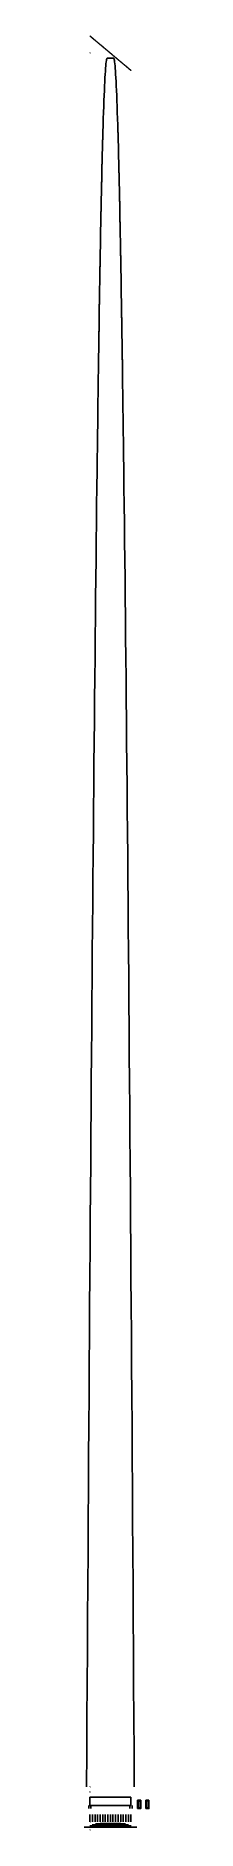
# Model space of a CAD drawing. Header units: centimetres. Extents: x -57 to 575, y -210 to 17228.
import ezdxf

# ---------------------------------------------------------------- set-up
doc = ezdxf.new("R2010")
doc.units = ezdxf.units.CM
pattern_1 = [(45, (0, 0), (-1.1314, 1.1314), [])]

msp = doc.modelspace()

# ---------------------------------------------------------------- hatches: boundary and pattern name
h = msp.add_hatch()
h.set_pattern_fill('ANSI31', scale=0.5)
h.set_pattern_definition(pattern_1)
h.paths.add_polyline_path([(469, 4), (470, 4), (470, 76), (469, 76), (469, 4)])
h = msp.add_hatch()
h.set_pattern_fill('ANSI31', scale=0.5)
h.set_pattern_definition(pattern_1)
h.paths.add_polyline_path([(470, 75), (490, 75), (490, 76), (470, 76), (470, 75)])
h = msp.add_hatch()
h.set_pattern_fill('ANSI31', scale=0.5)
h.set_pattern_definition(pattern_1)
h.paths.add_polyline_path([(470, 4), (490, 4), (490, 5), (470, 5), (470, 4)])
h = msp.add_hatch()
h.set_pattern_fill('ANSI31', scale=0.5, angle=135)
h.set_pattern_definition(pattern_1)
h.paths.add_polyline_path([(491, 76), (491, 76), (487, 73), (488, 72), (491, 76)])
h = msp.add_hatch()
h.set_pattern_fill('ANSI31', scale=0.5)
h.set_pattern_definition(pattern_1)
h.paths.add_polyline_path([(490, 4), (491, 4), (491, 76), (490, 76), (490, 4)])
h = msp.add_hatch()
h.set_pattern_fill('ANSI31', scale=0.5)
h.set_pattern_definition(pattern_1)
h.paths.add_polyline_path([(549, 4), (550, 4), (550, 76), (549, 76), (549, 4)])
h = msp.add_hatch()
h.set_pattern_fill('ANSI31', scale=0.5)
h.set_pattern_definition(pattern_1)
h.paths.add_polyline_path([(550, 75), (570, 75), (570, 76), (550, 76), (550, 75)])
h = msp.add_hatch()
h.set_pattern_fill('ANSI31', scale=0.5)
h.set_pattern_definition(pattern_1)
h.paths.add_polyline_path([(550, 4), (570, 4), (570, 5), (550, 5), (550, 4)])
h = msp.add_hatch()
h.set_pattern_fill('ANSI31', scale=0.5, angle=135)
h.set_pattern_definition(pattern_1)
h.paths.add_polyline_path([(571, 76), (571, 76), (567, 73), (568, 72), (571, 76)])
h = msp.add_hatch()
h.set_pattern_fill('ANSI31', scale=0.5)
h.set_pattern_definition(pattern_1)
h.paths.add_polyline_path([(570, 4), (571, 4), (571, 76), (570, 76), (570, 4)])

# ---------------------------------------------------------------- linework, layer by layer
for points in [[(0, 17228), (2, 17226), (4, 17224), (6, 17223), (8, 17221), (10, 17219), (12, 17217), (14, 17216), (16, 17214), (18, 17212), (20, 17211), (22, 17209), (24, 17207), (26, 17206), (28, 17204), (30, 17202), (32, 17201), (34, 17199), (36, 17197), (38, 17195), (40, 17194), (42, 17192), (44, 17190), (46, 17189), (48, 17187), (50, 17185), (52, 17184), (54, 17182), (56, 17180), (58, 17179), (60, 17177), (62, 17175), (64, 17174), (66, 17172), (68, 17170), (70, 17168), (72, 17167), (74, 17165), (76, 17163), (78, 17162), (80, 17160), (82, 17158), (84, 17157), (86, 17155), (88, 17153), (90, 17152), (92, 17150), (94, 17148), (96, 17147), (98, 17145), (101, 17143), (103, 17141), (105, 17140), (107, 17138), (109, 17136), (111, 17135), (113, 17133), (115, 17131), (117, 17130), (119, 17128), (121, 17126), (123, 17125), (125, 17123), (127, 17121), (129, 17120), (131, 17118), (133, 17116), (135, 17114), (137, 17113), (139, 17111), (141, 17109), (143, 17108), (145, 17106), (147, 17104), (149, 17103), (151, 17101), (153, 17099), (155, 17098), (157, 17096), (159, 17094), (161, 17093), (163, 17091), (165, 17089), (167, 17087), (169, 17086), (171, 17084), (173, 17082), (175, 17081), (177, 17079), (179, 17077), (181, 17076), (183, 17074), (185, 17072), (187, 17071), (189, 17069), (191, 17067), (193, 17065), (195, 17064), (197, 17062), (199, 17060), (201, 17059), (203, 17057), (205, 17055), (207, 17054), (209, 17052), (211, 17050), (213, 17049), (215, 17047), (217, 17045), (219, 17044), (221, 17042), (223, 17040), (225, 17038), (227, 17037), (229, 17035), (231, 17033), (233, 17032), (235, 17030), (237, 17028), (239, 17027), (241, 17025), (243, 17023), (245, 17022), (247, 17020), (249, 17018), (251, 17017), (253, 17015), (255, 17013), (257, 17011), (259, 17010), (261, 17008), (263, 17006), (265, 17005), (267, 17003), (269, 17001), (271, 17000), (273, 16998), (275, 16996), (277, 16995), (279, 16993), (281, 16991), (283, 16990), (285, 16988), (287, 16986), (289, 16984), (291, 16983), (293, 16981), (295, 16979), (297, 16978), (299, 16976), (302, 16974), (304, 16973), (306, 16971), (308, 16969), (310, 16968), (312, 16966), (314, 16964), (316, 16962), (318, 16961), (320, 16959), (322, 16957), (324, 16956), (326, 16954), (328, 16952), (330, 16951), (332, 16949), (334, 16947), (336, 16946), (338, 16944), (340, 16942), (342, 16941), (344, 16939), (346, 16937), (348, 16935), (350, 16934), (352, 16932), (354, 16930), (356, 16929), (358, 16927), (360, 16925), (362, 16924), (364, 16922), (366, 16920), (368, 16919), (370, 16917), (372, 16915), (374, 16914), (376, 16912), (378, 16910), (380, 16908), (382, 16907), (384, 16905), (386, 16903), (388, 16902), (390, 16900), (392, 16898), (394, 16897), (396, 16895), (398, 16893), (400, 16892)], [(-32, 210), (-30, 546), (-28, 879), (-26, 1208), (-24, 1534), (-22, 1856), (-20, 2175), (-18, 2491), (-16, 2803), (-14, 3112), (-12, 3417), (-10, 3719), (-8, 4018), (-6, 4313), (-4, 4605), (-2, 4894), (0, 5156), (0, 5179), (2, 5438), (2, 5460), (4, 5716), (4, 5739), (6, 5991), (6, 6013), (8, 6263), (8, 6285), (10, 6532), (10, 6553), (12, 6797), (12, 6818), (14, 7058), (14, 7079), (16, 7316), (16, 7337), (18, 7571), (18, 7592), (20, 7823), (20, 7843), (22, 8071), (22, 8091), (24, 8315), (24, 8335), (26, 8557), (26, 8576), (28, 8794), (28, 8813), (30, 9029), (30, 9048), (32, 9241), (32, 9260), (32, 9278), (34, 9469), (34, 9488), (34, 9506), (36, 9694), (36, 9712), (36, 9730), (38, 9915), (38, 9933), (38, 9950), (40, 10133), (40, 10150), (40, 10168), (42, 10347), (42, 10364), (42, 10381), (44, 10558), (44, 10575), (44, 10592), (46, 10766), (46, 10782), (46, 10799), (48, 10970), (48, 10986), (48, 11002), (50, 11171), (50, 11187), (50, 11203), (52, 11368), (52, 11384), (52, 11400), (54, 11562), (54, 11578), (54, 11593), (56, 11753), (56, 11768), (56, 11783), (58, 11940), (58, 11955), (58, 11970), (60, 12124), (60, 12138), (60, 12153), (62, 12304), (62, 12318), (62, 12333), (64, 12481), (64, 12495), (64, 12509), (66, 12655), (66, 12669), (66, 12682), (68, 12825), (68, 12839), (69, 12852), (70, 12992), (70, 13005), (71, 13018), (72, 13155), (72, 13168), (73, 13181), (74, 13315), (74, 13328), (75, 13341), (76, 13472), (76, 13484), (77, 13497), (78, 13625), (78, 13637), (79, 13650), (80, 13775), (80, 13787), (81, 13799), (82, 13922), (82, 13933), (83, 13945), (84, 14065), (84, 14076), (85, 14087), (86, 14204), (86, 14215), (87, 14227), (88, 14341), (88, 14352), (89, 14362), (90, 14474), (90, 14484), (91, 14495), (92, 14603), (92, 14613), (93, 14624), (94, 14729), (94, 14739), (95, 14749), (96, 14852), (96, 14862), (97, 14871), (98, 14971), (98, 14981), (99, 14990), (100, 15087), (101, 15096), (101, 15106), (102, 15200), (103, 15209), (103, 15218), (104, 15309), (105, 15318), (105, 15326), (106, 15415), (107, 15423), (107, 15431), (108, 15517), (109, 15525), (109, 15533), (110, 15616), (111, 15624), (111, 15632), (112, 15711), (113, 15719), (113, 15727), (114, 15804), (115, 15811), (115, 15818), (116, 15892), (117, 15900), (117, 15907), (118, 15978), (119, 15985), (119, 15991), (120, 16060), (121, 16066), (121, 16073), (122, 16138), (123, 16145), (123, 16151), (124, 16214), (125, 16220), (125, 16226), (126, 16285), (127, 16291), (127, 16297), (128, 16354), (129, 16359), (129, 16365), (130, 16419), (131, 16424), (131, 16429), (133, 16481), (133, 16485), (133, 16490), (135, 16539), (135, 16543), (135, 16548), (137, 16594), (137, 16598), (137, 16602), (139, 16645), (139, 16649), (139, 16653), (141, 16693), (141, 16697), (141, 16701), (143, 16738), (143, 16741), (143, 16745), (145, 16779), (145, 16782), (145, 16786), (147, 16817), (147, 16820), (147, 16823), (149, 16851), (149, 16854), (149, 16857), (151, 16883), (151, 16885), (151, 16887), (153, 16910), (153, 16912), (153, 16915), (155, 16935), (155, 16936), (155, 16938), (157, 16955), (157, 16957), (157, 16959), (159, 16973), (159, 16974), (159, 16976), (161, 16987), (161, 16988), (161, 16989), (163, 16998), (163, 16999), (163, 16999), (165, 17005), (165, 17006), (165, 17006), (167, 17009), (167, 17009), (167, 17010), (169, 17010), (169, 17010), (169, 17010), (171, 17010), (171, 17010), (171, 17010), (173, 17010), (173, 17010), (173, 17010), (175, 17010), (175, 17010), (175, 17010), (177, 17010), (177, 17010), (177, 17010), (179, 17010), (179, 17010), (179, 17010), (181, 17010), (181, 17010), (181, 17010), (183, 17010), (183, 17010), (183, 17010), (185, 17010), (185, 17010), (185, 17010), (187, 17010), (187, 17010), (187, 17010), (189, 17010), (189, 17010), (189, 17010), (191, 17010), (191, 17010), (191, 17010), (193, 17010), (193, 17010), (193, 17010), (195, 17010), (195, 17010), (195, 17010), (197, 17010), (197, 17010), (197, 17010), (199, 17010), (199, 17010), (199, 17010), (201, 17010), (201, 17010), (201, 17010), (203, 17010), (203, 17010), (203, 17010), (205, 17010), (205, 17010), (205, 17010), (207, 17010), (207, 17010), (207, 17010), (209, 17010), (209, 17010), (209, 17010), (211, 17010), (211, 17010), (211, 17010), (213, 17010), (213, 17010), (213, 17010), (215, 17010), (215, 17010), (215, 17010), (217, 17010), (217, 17010), (217, 17010), (219, 17010), (219, 17010), (219, 17010), (221, 17010), (221, 17010), (221, 17010), (223, 17010), (223, 17010), (223, 17010), (225, 17010), (225, 17010), (225, 17010), (227, 17010), (227, 17010), (227, 17010), (229, 17010), (229, 17010), (229, 17010), (231, 17010), (231, 17010), (231, 17010), (233, 17010), (233, 17009), (233, 17009), (235, 17006), (235, 17006), (235, 17005), (237, 16999), (237, 16999), (237, 16998), (239, 16989), (239, 16988), (239, 16987), (241, 16976), (241, 16974), (241, 16973), (243, 16959), (243, 16957), (243, 16955), (245, 16938), (245, 16936), (245, 16935), (247, 16915), (247, 16912), (247, 16910), (249, 16887), (249, 16885), (249, 16883), (251, 16857), (251, 16854), (251, 16851), (253, 16823), (253, 16820), (253, 16817), (255, 16786), (255, 16782), (255, 16779), (257, 16745), (257, 16741), (257, 16738), (259, 16701), (259, 16697), (259, 16693), (261, 16653), (261, 16649), (261, 16645), (263, 16602), (263, 16598), (263, 16594), (265, 16548), (265, 16543), (265, 16539), (267, 16490), (267, 16485), (267, 16481), (269, 16429), (269, 16424), (270, 16419), (271, 16365), (271, 16359), (272, 16354), (273, 16297), (273, 16291), (274, 16285), (275, 16226), (275, 16220), (276, 16214), (277, 16151), (277, 16145), (278, 16138), (279, 16073), (279, 16066), (280, 16060), (281, 15991), (281, 15985), (282, 15978), (283, 15907), (283, 15900), (284, 15892), (285, 15818), (285, 15811), (286, 15804), (287, 15727), (287, 15719), (288, 15711), (289, 15632), (289, 15624), (290, 15616), (291, 15533), (291, 15525), (292, 15517), (293, 15431), (293, 15423), (294, 15415), (295, 15326), (295, 15318), (296, 15309), (297, 15218), (297, 15209), (298, 15200), (299, 15106), (299, 15096), (300, 15087), (301, 14990), (302, 14981), (302, 14971), (303, 14871), (304, 14862), (304, 14852), (305, 14749), (306, 14739), (306, 14729), (307, 14624), (308, 14613), (308, 14603), (309, 14495), (310, 14484), (310, 14474), (311, 14362), (312, 14352), (312, 14341), (313, 14227), (314, 14215), (314, 14204), (315, 14087), (316, 14076), (316, 14065), (317, 13945), (318, 13933), (318, 13922), (319, 13799), (320, 13787), (320, 13775), (321, 13650), (322, 13637), (322, 13625), (323, 13497), (324, 13484), (324, 13472), (325, 13341), (326, 13328), (326, 13315), (327, 13181), (328, 13168), (328, 13155), (329, 13018), (330, 13005), (330, 12992), (331, 12852), (332, 12839), (332, 12825), (334, 12682), (334, 12669), (334, 12655), (336, 12509), (336, 12495), (336, 12481), (338, 12333), (338, 12318), (338, 12304), (340, 12153), (340, 12138), (340, 12124), (342, 11970), (342, 11955), (342, 11940), (344, 11783), (344, 11768), (344, 11753), (346, 11593), (346, 11578), (346, 11562), (348, 11400), (348, 11384), (348, 11368), (350, 11203), (350, 11187), (350, 11171), (352, 11002), (352, 10986), (352, 10970), (354, 10799), (354, 10782), (354, 10766), (356, 10592), (356, 10575), (356, 10558), (358, 10381), (358, 10364), (358, 10347), (360, 10168), (360, 10150), (360, 10133), (362, 9950), (362, 9933), (362, 9915), (364, 9730), (364, 9712), (364, 9694), (366, 9506), (366, 9488), (366, 9469), (368, 9278), (368, 9260), (368, 9241), (370, 9048), (370, 9029), (372, 8813), (372, 8794), (374, 8576), (374, 8557), (376, 8335), (376, 8315), (378, 8091), (378, 8071), (380, 7843), (380, 7823), (382, 7592), (382, 7571), (384, 7337), (384, 7316), (386, 7079), (386, 7058), (388, 6818), (388, 6797), (390, 6553), (390, 6532), (392, 6285), (392, 6263), (394, 6013), (394, 5991), (396, 5739), (396, 5716), (398, 5460), (398, 5438), (400, 5179), (400, 5156), (402, 4894), (404, 4605), (406, 4313), (408, 4018), (410, 3719), (412, 3417), (414, 3112), (416, 2803), (418, 2491), (420, 2175), (422, 1856), (424, 1534), (426, 1208), (428, 879), (430, 546), (432, 210)], [(0, 17060), (1, 17060), (1, 17061), (0, 17061), (0, 17060)], [(0, 210), (1, 210), (1, 211), (0, 211), (0, 210)], [(0, 210), (0, 210)], [(-10, 30), (-10, 0)], [(0, 160), (1, 160), (1, 161), (0, 161), (0, 160)], [(0, 160), (0, 160)], [(0, 30), (0, 110)], [(0, 110), (400, 110)], [(0, 30), (1, 30), (1, 31), (0, 31), (0, 30)], [(0, 30), (0, 30)], [(0, 30), (400, 30)], [(10, 30), (10, 0)], [(390, 30), (390, 0)], [(400, 30), (400, 110)], [(410, 30), (410, 0)], [(465, 0), (465, 1), (465, 2), (465, 2), (465, 3), (465, 4), (465, 5), (465, 6), (465, 6), (465, 7), (465, 8), (465, 9), (465, 10), (465, 11), (465, 11), (465, 12), (465, 13), (465, 14), (465, 15), (465, 15), (465, 16), (465, 17), (465, 18), (465, 19), (465, 19), (465, 20), (465, 21), (465, 22), (465, 23), (465, 23), (465, 24), (465, 25), (465, 26), (465, 27), (465, 27), (465, 28), (465, 29), (465, 30), (465, 31), (465, 32), (465, 32), (465, 33), (465, 34), (465, 35), (465, 36), (465, 36), (465, 37), (465, 38), (465, 39), (465, 40), (465, 40), (465, 41), (465, 42), (465, 43), (465, 44), (465, 44), (465, 45), (465, 46), (465, 47), (465, 48), (465, 48), (465, 49), (465, 50), (465, 51), (465, 52), (465, 53), (465, 53), (465, 54), (465, 55), (465, 56), (465, 57), (465, 57), (465, 58), (465, 59), (465, 60), (465, 61), (465, 61), (465, 62), (465, 63), (465, 64), (465, 65), (465, 65), (465, 66), (465, 67), (465, 68), (465, 69), (465, 69), (465, 70), (465, 71), (465, 72), (465, 73), (465, 74), (465, 74), (465, 75), (465, 76), (465, 77), (465, 78), (465, 78), (465, 79), (465, 80)], [(465, 80), (465, 80), (466, 80), (466, 80), (466, 80), (467, 80), (467, 80), (467, 80), (467, 80), (468, 80), (468, 80), (468, 80), (469, 80), (469, 80), (469, 80), (470, 80), (470, 80), (470, 80), (470, 80), (471, 80), (471, 80), (471, 80), (472, 80), (472, 80), (472, 80), (473, 80), (473, 80), (473, 80), (473, 80), (474, 80), (474, 80), (474, 80), (475, 80), (475, 80), (475, 80), (476, 80), (476, 80), (476, 80), (477, 80), (477, 80), (477, 80), (477, 80), (478, 80), (478, 80), (478, 80), (479, 80), (479, 80), (479, 80), (480, 80), (480, 80), (480, 80), (480, 80), (481, 80), (481, 80), (481, 80), (482, 80), (482, 80), (482, 80), (483, 80), (483, 80), (483, 80), (483, 80), (484, 80), (484, 80), (484, 80), (485, 80), (485, 80), (485, 80), (486, 80), (486, 80), (486, 80), (487, 80), (487, 80), (487, 80), (487, 80), (488, 80), (488, 80), (488, 80), (489, 80), (489, 80), (489, 80), (490, 80), (490, 80), (490, 80), (490, 80), (491, 80), (491, 80), (491, 80), (492, 80), (492, 80), (492, 80), (493, 80), (493, 80), (493, 80), (493, 80), (494, 80), (494, 80), (494, 80), (495, 80), (495, 80)], [(465, 0), (465, 0), (466, 0), (466, 0), (466, 0), (467, 0), (467, 0), (467, 0), (467, 0), (468, 0), (468, 0), (468, 0), (469, 0), (469, 0), (469, 0), (470, 0), (470, 0), (470, 0), (470, 0), (471, 0), (471, 0), (471, 0), (472, 0), (472, 0), (472, 0), (473, 0), (473, 0), (473, 0), (473, 0), (474, 0), (474, 0), (474, 0), (475, 0), (475, 0), (475, 0), (476, 0), (476, 0), (476, 0), (477, 0), (477, 0), (477, 0), (477, 0), (478, 0), (478, 0), (478, 0), (479, 0), (479, 0), (479, 0), (480, 0), (480, 0), (480, 0), (480, 0), (481, 0), (481, 0), (481, 0), (482, 0), (482, 0), (482, 0), (483, 0), (483, 0), (483, 0), (483, 0), (484, 0), (484, 0), (484, 0), (485, 0), (485, 0), (485, 0), (486, 0), (486, 0), (486, 0), (487, 0), (487, 0), (487, 0), (487, 0), (488, 0), (488, 0), (488, 0), (489, 0), (489, 0), (489, 0), (490, 0), (490, 0), (490, 0), (490, 0), (491, 0), (491, 0), (491, 0), (492, 0), (492, 0), (492, 0), (493, 0), (493, 0), (493, 0), (493, 0), (494, 0), (494, 0), (494, 0), (495, 0), (495, 0)], [(469, 4), (470, 4), (470, 76), (469, 76), (469, 4)], [(470, 75), (490, 75), (490, 76), (470, 76), (470, 75)], [(470, 4), (490, 4), (490, 5), (470, 5), (470, 4)], [(480, 0), (481, 0), (481, 1), (480, 1), (480, 0)], [(480, 0), (480, 0)], [(491, 76), (491, 76), (487, 73), (488, 72), (491, 76)], [(490, 4), (491, 4), (491, 76), (490, 76), (490, 4)], [(495, 0), (495, 1), (495, 2), (495, 2), (495, 3), (495, 4), (495, 5), (495, 6), (495, 6), (495, 7), (495, 8), (495, 9), (495, 10), (495, 11), (495, 11), (495, 12), (495, 13), (495, 14), (495, 15), (495, 15), (495, 16), (495, 17), (495, 18), (495, 19), (495, 19), (495, 20), (495, 21), (495, 22), (495, 23), (495, 23), (495, 24), (495, 25), (495, 26), (495, 27), (495, 27), (495, 28), (495, 29), (495, 30), (495, 31), (495, 32), (495, 32), (495, 33), (495, 34), (495, 35), (495, 36), (495, 36), (495, 37), (495, 38), (495, 39), (495, 40), (495, 40), (495, 41), (495, 42), (495, 43), (495, 44), (495, 44), (495, 45), (495, 46), (495, 47), (495, 48), (495, 48), (495, 49), (495, 50), (495, 51), (495, 52), (495, 53), (495, 53), (495, 54), (495, 55), (495, 56), (495, 57), (495, 57), (495, 58), (495, 59), (495, 60), (495, 61), (495, 61), (495, 62), (495, 63), (495, 64), (495, 65), (495, 65), (495, 66), (495, 67), (495, 68), (495, 69), (495, 69), (495, 70), (495, 71), (495, 72), (495, 73), (495, 74), (495, 74), (495, 75), (495, 76), (495, 77), (495, 78), (495, 78), (495, 79), (495, 80)], [(545, 0), (545, 1), (545, 2), (545, 2), (545, 3), (545, 4), (545, 5), (545, 6), (545, 6), (545, 7), (545, 8), (545, 9), (545, 10), (545, 11), (545, 11), (545, 12), (545, 13), (545, 14), (545, 15), (545, 15), (545, 16), (545, 17), (545, 18), (545, 19), (545, 19), (545, 20), (545, 21), (545, 22), (545, 23), (545, 23), (545, 24), (545, 25), (545, 26), (545, 27), (545, 27), (545, 28), (545, 29), (545, 30), (545, 31), (545, 32), (545, 32), (545, 33), (545, 34), (545, 35), (545, 36), (545, 36), (545, 37), (545, 38), (545, 39), (545, 40), (545, 40), (545, 41), (545, 42), (545, 43), (545, 44), (545, 44), (545, 45), (545, 46), (545, 47), (545, 48), (545, 48), (545, 49), (545, 50), (545, 51), (545, 52), (545, 53), (545, 53), (545, 54), (545, 55), (545, 56), (545, 57), (545, 57), (545, 58), (545, 59), (545, 60), (545, 61), (545, 61), (545, 62), (545, 63), (545, 64), (545, 65), (545, 65), (545, 66), (545, 67), (545, 68), (545, 69), (545, 69), (545, 70), (545, 71), (545, 72), (545, 73), (545, 74), (545, 74), (545, 75), (545, 76), (545, 77), (545, 78), (545, 78), (545, 79), (545, 80)], [(545, 80), (545, 80), (546, 80), (546, 80), (546, 80), (547, 80), (547, 80), (547, 80), (547, 80), (548, 80), (548, 80), (548, 80), (549, 80), (549, 80), (549, 80), (550, 80), (550, 80), (550, 80), (550, 80), (551, 80), (551, 80), (551, 80), (552, 80), (552, 80), (552, 80), (553, 80), (553, 80), (553, 80), (553, 80), (554, 80), (554, 80), (554, 80), (555, 80), (555, 80), (555, 80), (556, 80), (556, 80), (556, 80), (557, 80), (557, 80), (557, 80), (557, 80), (558, 80), (558, 80), (558, 80), (559, 80), (559, 80), (559, 80), (560, 80), (560, 80), (560, 80), (560, 80), (561, 80), (561, 80), (561, 80), (562, 80), (562, 80), (562, 80), (563, 80), (563, 80), (563, 80), (563, 80), (564, 80), (564, 80), (564, 80), (565, 80), (565, 80), (565, 80), (566, 80), (566, 80), (566, 80), (567, 80), (567, 80), (567, 80), (567, 80), (568, 80), (568, 80), (568, 80), (569, 80), (569, 80), (569, 80), (570, 80), (570, 80), (570, 80), (570, 80), (571, 80), (571, 80), (571, 80), (572, 80), (572, 80), (572, 80), (573, 80), (573, 80), (573, 80), (573, 80), (574, 80), (574, 80), (574, 80), (575, 80), (575, 80)], [(545, 0), (545, 0), (546, 0), (546, 0), (546, 0), (547, 0), (547, 0), (547, 0), (547, 0), (548, 0), (548, 0), (548, 0), (549, 0), (549, 0), (549, 0), (550, 0), (550, 0), (550, 0), (550, 0), (551, 0), (551, 0), (551, 0), (552, 0), (552, 0), (552, 0), (553, 0), (553, 0), (553, 0), (553, 0), (554, 0), (554, 0), (554, 0), (555, 0), (555, 0), (555, 0), (556, 0), (556, 0), (556, 0), (557, 0), (557, 0), (557, 0), (557, 0), (558, 0), (558, 0), (558, 0), (559, 0), (559, 0), (559, 0), (560, 0), (560, 0), (560, 0), (560, 0), (561, 0), (561, 0), (561, 0), (562, 0), (562, 0), (562, 0), (563, 0), (563, 0), (563, 0), (563, 0), (564, 0), (564, 0), (564, 0), (565, 0), (565, 0), (565, 0), (566, 0), (566, 0), (566, 0), (567, 0), (567, 0), (567, 0), (567, 0), (568, 0), (568, 0), (568, 0), (569, 0), (569, 0), (569, 0), (570, 0), (570, 0), (570, 0), (570, 0), (571, 0), (571, 0), (571, 0), (572, 0), (572, 0), (572, 0), (573, 0), (573, 0), (573, 0), (573, 0), (574, 0), (574, 0), (574, 0), (575, 0), (575, 0)], [(549, 4), (550, 4), (550, 76), (549, 76), (549, 4)], [(550, 75), (570, 75), (570, 76), (550, 76), (550, 75)], [(550, 4), (570, 4), (570, 5), (550, 5), (550, 4)], [(560, 0), (561, 0), (561, 1), (560, 1), (560, 0)], [(560, 0), (560, 0)], [(571, 76), (571, 76), (567, 73), (568, 72), (571, 76)], [(570, 4), (571, 4), (571, 76), (570, 76), (570, 4)], [(575, 0), (575, 1), (575, 2), (575, 2), (575, 3), (575, 4), (575, 5), (575, 6), (575, 6), (575, 7), (575, 8), (575, 9), (575, 10), (575, 11), (575, 11), (575, 12), (575, 13), (575, 14), (575, 15), (575, 15), (575, 16), (575, 17), (575, 18), (575, 19), (575, 19), (575, 20), (575, 21), (575, 22), (575, 23), (575, 23), (575, 24), (575, 25), (575, 26), (575, 27), (575, 27), (575, 28), (575, 29), (575, 30), (575, 31), (575, 32), (575, 32), (575, 33), (575, 34), (575, 35), (575, 36), (575, 36), (575, 37), (575, 38), (575, 39), (575, 40), (575, 40), (575, 41), (575, 42), (575, 43), (575, 44), (575, 44), (575, 45), (575, 46), (575, 47), (575, 48), (575, 48), (575, 49), (575, 50), (575, 51), (575, 52), (575, 53), (575, 53), (575, 54), (575, 55), (575, 56), (575, 57), (575, 57), (575, 58), (575, 59), (575, 60), (575, 61), (575, 61), (575, 62), (575, 63), (575, 64), (575, 65), (575, 65), (575, 66), (575, 67), (575, 68), (575, 69), (575, 69), (575, 70), (575, 71), (575, 72), (575, 73), (575, 74), (575, 74), (575, 75), (575, 76), (575, 77), (575, 78), (575, 78), (575, 79), (575, 80)], [(-1, -170), (401, -170)], [(0, -130), (0, -58)], [(0, -130), (1, -130), (1, -129), (0, -129), (0, -130)], [(23, -160), (377, -160)], [(25, -130), (25, -58)], [(50, -130), (50, -58)], [(54, -150), (346, -150)], [(75, -130), (75, -58)], [(100, -130), (100, -58)], [(100, -145), (300, -145)], [(125, -130), (125, -58)], [(150, -130), (150, -58)], [(175, -130), (175, -58)], [(200, -130), (200, -58)], [(225, -130), (225, -58)], [(250, -130), (250, -58)], [(275, -130), (275, -58)], [(300, -130), (300, -58)], [(325, -130), (325, -58)], [(350, -130), (350, -58)], [(375, -130), (375, -58)], [(400, -130), (400, -58)], [(-57, -180), (457, -180)], [(0, -210), (1, -210), (1, -209), (0, -209), (0, -210)], [(0, -210), (0, -210)]]:
    msp.add_lwpolyline(points)
for centre in [(470, 5), (473, 5), (476, 5), (479, 5), (481, 5), (484, 5), (487, 5), (490, 5), (550, 8), (550, 5), (553, 8), (553, 5), (556, 5), (559, 5), (560, 8), (561, 5), (564, 5), (567, 8), (567, 5), (570, 8), (570, 5)]:
    msp.add_circle(centre, 0.4)

doc.saveas('drawing.dxf')
